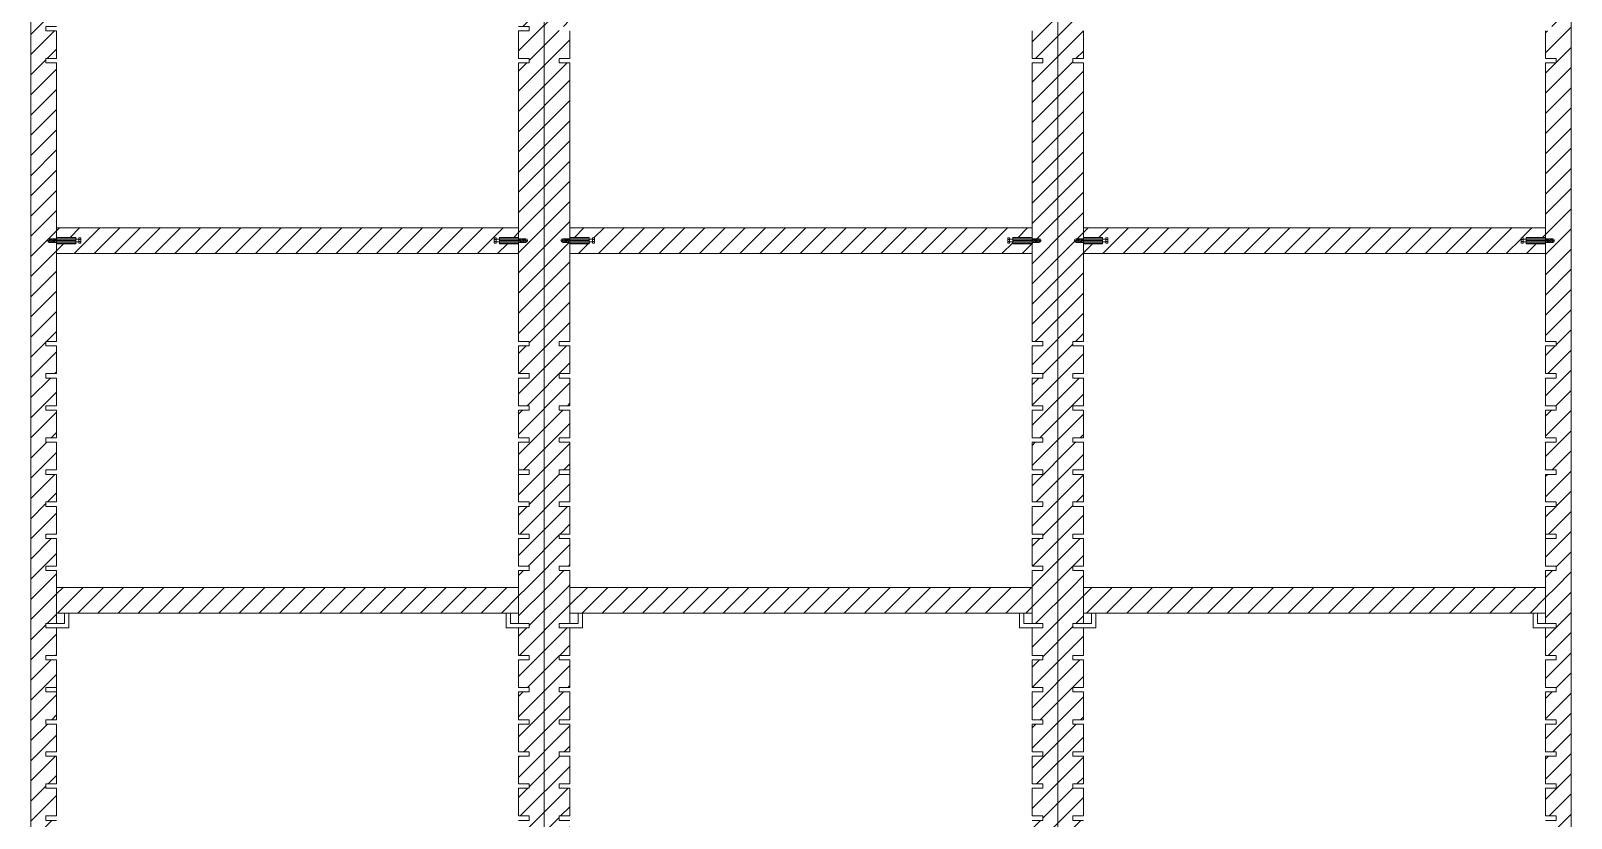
# Model space of a CAD drawing. Header units: millimetres. Extents: x -1085 to 10527, y 119 to 3003.
# Drawn here: x -1018.9 to -898.9, y 364.7 to 426 of the extents above; entities that cross this region are included whole.
import ezdxf

# ---------------------------------------------------------------- set-up
doc = ezdxf.new("R2010")
doc.units = ezdxf.units.MM
doc.layers.add('A-FURN', color=2, linetype='Continuous', lineweight=18)
doc.layers.add('LINEE DI SEZIONE', color=4, linetype='Continuous', lineweight=15)
pattern_1 = [(45, (-1768.0086, 33.2973), (-0.7857724, 0.7857724), [])]

msp = doc.modelspace()

# ---------------------------------------------------------------- hatches: boundary and pattern name
at = {"layer": 'LINEE DI SEZIONE'}
h = msp.add_hatch(dxfattribs=at)
h.set_pattern_fill('ANSI31', color=256, scale=0.35)
h.set_pattern_definition(pattern_1)
h.paths.add_polyline_path([(-1016.86, 540.48), (-1017.48, 540.48), (-1017.47, 540.49, -0.825763), (-1017.42, 540.76), (-1016.86, 540.76), (-1016.86, 541.64), (-1018.86, 541.64), (-1018.86, 505.64), (-1018.27, 505.64), (-1018.27, 507.14), (-1018.12, 507.14), (-1018.12, 507.39), (-1018.22, 507.39), (-1018.22, 507.54), (-1017.82, 507.54), (-1017.82, 507.39), (-1017.92, 507.39), (-1017.92, 507.14), (-1017.77, 507.14), (-1017.77, 505.64), (-1016.86, 505.64), (-1016.86, 507.74), (-1017.69, 507.74), (-1017.69, 508.09), (-1016.86, 508.09), (-1016.86, 510.24), (-1017.69, 510.24), (-1017.69, 510.59), (-1016.86, 510.59), (-1016.86, 512.74), (-1017.69, 512.74), (-1017.69, 513.09), (-1016.86, 513.09), (-1016.86, 515.24), (-1017.69, 515.24), (-1017.69, 515.59), (-1016.86, 515.59), (-1016.86, 517.74), (-1017.69, 517.74), (-1017.69, 518.09), (-1016.86, 518.09), (-1016.86, 520.24), (-1017.69, 520.24), (-1017.69, 520.59), (-1016.86, 520.59), (-1016.86, 522.74), (-1017.69, 522.74), (-1017.69, 523.09), (-1016.86, 523.09)])
h.paths.add_polyline_path([(-980.86, 317.64), (-1016.86, 317.64), (-1016.86, 316.9), (-1015.36, 316.9), (-1015.36, 316.75), (-1015.11, 316.75), (-1015.11, 316.85), (-1014.96, 316.85), (-1014.96, 316.45), (-1015.11, 316.45), (-1015.11, 316.55), (-1015.36, 316.55), (-1015.36, 316.4), (-1016.86, 316.4), (-1016.86, 315.64), (-980.86, 315.64), (-980.86, 316.4), (-982.36, 316.4), (-982.36, 316.55), (-982.61, 316.55), (-982.61, 316.45), (-982.76, 316.45), (-982.76, 316.85), (-982.61, 316.85), (-982.61, 316.75), (-982.36, 316.75), (-982.36, 316.9), (-980.86, 316.9)])
h = msp.add_hatch(dxfattribs=at)
h.set_pattern_fill('ANSI31', color=256, scale=0.35)
h.set_pattern_definition(pattern_1)
h.paths.add_polyline_path([(-940.86, 317.64), (-976.86, 317.64), (-976.86, 316.9), (-975.36, 316.9), (-975.36, 316.75), (-975.11, 316.75), (-975.11, 316.85), (-974.96, 316.85), (-974.96, 316.45), (-975.11, 316.45), (-975.11, 316.55), (-975.36, 316.55), (-975.36, 316.4), (-976.86, 316.4), (-976.86, 315.64), (-940.86, 315.64), (-940.86, 316.4), (-942.36, 316.4), (-942.36, 316.55), (-942.61, 316.55), (-942.61, 316.45), (-942.76, 316.45), (-942.76, 316.85), (-942.61, 316.85), (-942.61, 316.75), (-942.36, 316.75), (-942.36, 316.9), (-940.86, 316.9)])
h.paths.add_polyline_path([(-902.76, 316.85), (-902.76, 316.85), (-902.61, 316.85), (-902.61, 316.75), (-902.36, 316.75), (-902.36, 316.9), (-902.36, 316.9), (-900.86, 316.9), (-900.86, 317.64), (-936.86, 317.64), (-936.86, 316.9), (-935.36, 316.9), (-935.36, 316.75), (-935.11, 316.75), (-935.11, 316.85), (-934.96, 316.85), (-934.96, 316.45), (-935.11, 316.45), (-935.11, 316.55), (-935.36, 316.55), (-935.36, 316.4), (-936.86, 316.4), (-936.86, 315.64), (-900.86, 315.64), (-900.86, 316.4), (-902.36, 316.4), (-902.36, 316.55), (-902.61, 316.55), (-902.61, 316.45), (-902.76, 316.45)])
h.paths.add_polyline_path([(-900.86, 351.64), (-936.86, 351.64), (-936.86, 349.64), (-900.86, 349.64)])
h.paths.add_polyline_path([(-940.86, 351.64), (-976.86, 351.64), (-976.86, 349.64), (-940.86, 349.64)])
h.paths.add_polyline_path([(-980.86, 351.64), (-1016.86, 351.64), (-1016.86, 349.64), (-980.86, 349.64)])
h.paths.add_polyline_path([(-980.86, 382.64), (-1016.86, 382.64), (-1016.86, 380.64), (-980.86, 380.64)])
h.paths.add_polyline_path([(-940.86, 382.64), (-976.86, 382.64), (-976.86, 380.64), (-940.86, 380.64)])
h.paths.add_polyline_path([(-900.86, 382.64), (-936.86, 382.64), (-936.86, 380.64), (-900.86, 380.64)])
h.paths.add_polyline_path([(-900.86, 409.4), (-902.36, 409.4), (-902.36, 409.55), (-902.61, 409.55), (-902.61, 409.45), (-902.76, 409.45), (-902.76, 409.85), (-902.76, 409.85), (-902.61, 409.85), (-902.61, 409.75), (-902.36, 409.75), (-902.36, 409.9), (-902.36, 409.9), (-900.86, 409.9), (-900.86, 410.64), (-936.86, 410.64), (-936.86, 409.9), (-935.36, 409.9), (-935.36, 409.75), (-935.11, 409.75), (-935.11, 409.85), (-934.96, 409.85), (-934.96, 409.45), (-935.11, 409.45), (-935.36, 409.55), (-935.36, 409.4), (-936.86, 409.4), (-936.86, 408.64), (-900.86, 408.64)])
h.paths.add_polyline_path([(-942.76, 409.85), (-942.61, 409.85), (-942.61, 409.75), (-942.36, 409.75), (-942.36, 409.9), (-940.86, 409.9), (-940.86, 410.64), (-976.86, 410.64), (-976.86, 409.9), (-975.36, 409.9), (-975.36, 409.75), (-975.11, 409.75), (-975.11, 409.85), (-974.96, 409.85), (-974.96, 409.45), (-975.11, 409.45), (-975.11, 409.55), (-975.36, 409.55), (-975.36, 409.4), (-976.86, 409.4), (-976.86, 408.64), (-940.86, 408.64), (-940.86, 409.4), (-942.36, 409.4), (-942.36, 409.55), (-942.61, 409.55), (-942.61, 409.45), (-942.76, 409.45)])
h.paths.add_polyline_path([(-982.76, 409.85), (-982.61, 409.85), (-982.61, 409.75), (-982.36, 409.75), (-982.36, 409.9), (-980.86, 409.9), (-980.86, 410.64), (-1016.86, 410.64), (-1016.86, 409.9), (-1015.36, 409.9), (-1015.36, 409.75), (-1015.11, 409.75), (-1015.11, 409.85), (-1014.96, 409.85), (-1014.96, 409.45), (-1015.11, 409.45), (-1015.36, 409.55), (-1015.36, 409.4), (-1016.86, 409.4), (-1016.86, 408.64), (-980.86, 408.64), (-980.86, 409.4), (-982.36, 409.4), (-982.36, 409.55), (-982.61, 409.55), (-982.61, 409.45), (-982.76, 409.45)])
h.paths.add_polyline_path([(-980.86, 446.64), (-1016.86, 446.64), (-1016.86, 444.64), (-980.86, 444.64)])
h.paths.add_polyline_path([(-940.86, 446.64), (-976.86, 446.64), (-976.86, 444.64), (-940.86, 444.64)])
h.paths.add_polyline_path([(-900.86, 446.64), (-936.86, 446.64), (-936.86, 444.64), (-900.86, 444.64)])
h.paths.add_polyline_path([(-900.86, 477.64), (-936.86, 477.64), (-936.86, 475.64), (-900.86, 475.64)])
h.paths.add_polyline_path([(-940.86, 477.64), (-976.86, 477.64), (-976.86, 475.64), (-940.86, 475.64)])
h.paths.add_polyline_path([(-980.86, 477.64), (-1016.86, 477.64), (-1016.86, 475.64), (-980.86, 475.64)])
h.paths.add_polyline_path([(-980.86, 504.4), (-982.36, 504.4), (-982.36, 504.55), (-982.61, 504.55), (-982.61, 504.45), (-982.76, 504.45), (-982.76, 504.85), (-982.61, 504.85), (-982.61, 504.75), (-982.36, 504.75), (-982.36, 504.9), (-980.86, 504.9), (-980.86, 505.64), (-1016.86, 505.64), (-1016.86, 504.9), (-1015.36, 504.9), (-1015.36, 504.75), (-1015.11, 504.75), (-1015.11, 504.85), (-1014.96, 504.85), (-1014.96, 504.45), (-1015.11, 504.45), (-1015.11, 504.55), (-1015.36, 504.55), (-1015.36, 504.4), (-1016.86, 504.4), (-1016.86, 503.64), (-980.86, 503.64)])
h.paths.add_polyline_path([(-940.86, 504.4), (-942.36, 504.4), (-942.36, 504.55), (-942.61, 504.55), (-942.61, 504.45), (-942.76, 504.45), (-942.76, 504.85), (-942.61, 504.85), (-942.61, 504.75), (-942.36, 504.75), (-942.36, 504.9), (-940.86, 504.9), (-940.86, 505.64), (-976.86, 505.64), (-976.86, 504.9), (-975.36, 504.9), (-975.36, 504.75), (-975.11, 504.75), (-975.11, 504.85), (-974.96, 504.85), (-974.96, 504.45), (-975.11, 504.45), (-975.11, 504.55), (-975.36, 504.55), (-975.36, 504.4), (-976.86, 504.4), (-976.86, 503.64), (-940.86, 503.64)])
h.paths.add_polyline_path([(-900.86, 505.64), (-936.86, 505.64), (-936.86, 504.9), (-935.36, 504.9), (-935.36, 504.75), (-935.11, 504.75), (-935.11, 504.85), (-934.96, 504.85), (-934.96, 504.45), (-935.11, 504.45), (-935.11, 504.55), (-935.36, 504.55), (-935.36, 504.4), (-936.86, 504.4), (-936.86, 503.64), (-900.86, 503.64), (-900.86, 504.4), (-902.36, 504.4), (-902.36, 504.55), (-902.61, 504.55), (-902.61, 504.45), (-902.76, 504.45), (-902.76, 504.85), (-902.61, 504.85), (-902.61, 504.75), (-902.36, 504.75), (-902.36, 504.9), (-900.86, 504.9)])
h.paths.add_polyline_path([(-936.86, 540.48), (-937.48, 540.48), (-937.47, 540.49, -0.825763), (-937.42, 540.76), (-936.86, 540.76), (-936.86, 541.64), (-938.86, 541.64), (-938.86, 505.64), (-938.27, 505.64), (-938.27, 507.14), (-938.12, 507.14), (-938.12, 507.39), (-938.22, 507.39), (-938.22, 507.54), (-937.82, 507.54), (-937.82, 507.39), (-937.92, 507.39), (-937.92, 507.14), (-937.77, 507.14), (-937.77, 505.64), (-936.86, 505.64), (-936.86, 507.4), (-937.69, 507.4), (-937.69, 507.74), (-936.86, 507.74), (-936.86, 509.9), (-937.69, 509.9), (-937.69, 510.24), (-936.86, 510.24), (-936.86, 512.4), (-937.69, 512.4), (-937.69, 512.74), (-936.86, 512.74), (-936.86, 514.9), (-937.69, 514.9), (-937.69, 515.24), (-936.86, 515.24), (-936.86, 517.4), (-937.69, 517.4), (-937.69, 517.74), (-936.86, 517.74), (-936.86, 519.9), (-937.69, 519.9), (-937.69, 520.24), (-936.86, 520.24), (-936.86, 522.4), (-937.69, 522.4), (-937.69, 522.74), (-936.86, 522.74)])
h.paths.add_polyline_path([(-938.86, 541.64), (-940.86, 541.64), (-940.86, 540.76), (-940.3, 540.76, -1), (-940.3, 540.48), (-940.86, 540.48), (-940.86, 523.09), (-940.03, 523.09), (-940.03, 522.74), (-940.86, 522.74), (-940.86, 520.59), (-940.03, 520.59), (-940.03, 520.24), (-940.86, 520.24), (-940.86, 518.09), (-940.03, 518.09), (-940.03, 517.74), (-940.86, 517.74), (-940.86, 515.59), (-940.03, 515.59), (-940.03, 515.24), (-940.86, 515.24), (-940.86, 513.09), (-940.03, 513.09), (-940.03, 512.74), (-940.86, 512.74), (-940.86, 510.59), (-940.03, 510.59), (-940.03, 510.24), (-940.86, 510.24), (-940.86, 508.09), (-940.03, 508.09), (-940.03, 507.74), (-940.86, 507.74), (-940.86, 505.64), (-939.95, 505.64), (-939.95, 507.14), (-939.8, 507.14), (-939.8, 507.39), (-939.9, 507.39), (-939.9, 507.54), (-939.5, 507.54), (-939.5, 507.39), (-939.6, 507.39), (-939.6, 507.14), (-939.45, 507.14), (-939.45, 505.64), (-938.86, 505.64)])
h.paths.add_polyline_path([(-978.86, 541.64), (-980.86, 541.64), (-980.86, 540.76), (-980.3, 540.76, -1), (-980.3, 540.48), (-980.86, 540.48), (-980.86, 523.09), (-980.03, 523.09), (-980.03, 522.74), (-980.86, 522.74), (-980.86, 520.59), (-980.03, 520.59), (-980.03, 520.24), (-980.86, 520.24), (-980.86, 518.09), (-980.03, 518.09), (-980.03, 517.74), (-980.86, 517.74), (-980.86, 515.59), (-980.03, 515.59), (-980.03, 515.24), (-980.86, 515.24), (-980.86, 513.09), (-980.03, 513.09), (-980.03, 512.74), (-980.86, 512.74), (-980.86, 510.59), (-980.03, 510.59), (-980.03, 510.24), (-980.86, 510.24), (-980.86, 508.09), (-980.03, 508.09), (-980.03, 507.74), (-980.86, 507.74), (-980.86, 505.64), (-979.95, 505.64), (-979.95, 507.14), (-979.8, 507.14), (-979.8, 507.39), (-979.9, 507.39), (-979.9, 507.54), (-979.5, 507.54), (-979.5, 507.39), (-979.6, 507.39), (-979.6, 507.14), (-979.45, 507.14), (-979.45, 505.64), (-978.86, 505.64)])
h.paths.add_polyline_path([(-976.86, 540.48), (-977.48, 540.48), (-977.47, 540.49, -0.825763), (-977.42, 540.76), (-976.86, 540.76), (-976.86, 541.64), (-978.86, 541.64), (-978.86, 505.64), (-978.27, 505.64), (-978.27, 507.14), (-978.12, 507.14), (-978.12, 507.39), (-978.22, 507.39), (-978.22, 507.54), (-977.82, 507.54), (-977.82, 507.39), (-977.92, 507.39), (-977.92, 507.14), (-977.77, 507.14), (-977.77, 505.64), (-976.86, 505.64), (-976.86, 507.74), (-977.69, 507.74), (-977.69, 508.09), (-976.86, 508.09), (-976.86, 510.24), (-977.69, 510.24), (-977.69, 510.59), (-976.86, 510.59), (-976.86, 512.74), (-977.69, 512.74), (-977.69, 513.09), (-976.86, 513.09), (-976.86, 515.24), (-977.69, 515.24), (-977.69, 515.59), (-976.86, 515.59), (-976.86, 517.74), (-977.69, 517.74), (-977.69, 518.09), (-976.86, 518.09), (-976.86, 520.24), (-977.69, 520.24), (-977.69, 520.59), (-976.86, 520.59), (-976.86, 522.74), (-977.69, 522.74), (-977.69, 523.09), (-976.86, 523.09)])
h.paths.add_polyline_path([(-980.86, 540.37), (-982.36, 540.37), (-982.36, 540.52), (-982.61, 540.52), (-982.61, 540.42), (-982.76, 540.42), (-982.76, 540.82), (-982.61, 540.82), (-982.61, 540.72), (-982.36, 540.72), (-982.36, 540.87), (-980.86, 540.87), (-980.86, 541.64), (-1016.86, 541.64), (-1016.86, 540.87), (-1015.36, 540.87), (-1015.36, 540.72), (-1015.11, 540.72), (-1015.11, 540.82), (-1014.96, 540.82), (-1014.96, 540.42), (-1015.11, 540.42), (-1015.11, 540.52), (-1015.36, 540.52), (-1015.36, 540.37), (-1016.86, 540.37), (-1016.86, 539.64), (-980.86, 539.64)])
h.paths.add_polyline_path([(-940.86, 540.37), (-942.36, 540.37), (-942.36, 540.52), (-942.61, 540.52), (-942.61, 540.42), (-942.76, 540.42), (-942.76, 540.82), (-942.61, 540.82), (-942.61, 540.72), (-942.36, 540.72), (-942.36, 540.87), (-940.86, 540.87), (-940.86, 541.64), (-976.86, 541.64), (-976.86, 540.87), (-975.36, 540.87), (-975.36, 540.72), (-975.11, 540.72), (-975.11, 540.82), (-974.96, 540.82), (-974.96, 540.42), (-975.11, 540.42), (-975.11, 540.52), (-975.36, 540.52), (-975.36, 540.37), (-976.86, 540.37), (-976.86, 539.64), (-940.86, 539.64)])
h.paths.add_polyline_path([(-900.86, 541.64), (-936.86, 541.64), (-936.86, 540.87), (-935.36, 540.87), (-935.36, 540.72), (-935.11, 540.72), (-935.11, 540.82), (-934.96, 540.82), (-934.96, 540.42), (-935.11, 540.42), (-935.11, 540.52), (-935.36, 540.52), (-935.36, 540.37), (-936.86, 540.37), (-936.86, 539.64), (-900.86, 539.64), (-900.86, 540.37), (-902.36, 540.37), (-902.36, 540.52), (-902.61, 540.52), (-902.61, 540.42), (-902.76, 540.42), (-902.76, 540.82), (-902.61, 540.82), (-902.61, 540.72), (-902.36, 540.72), (-902.36, 540.87), (-900.86, 540.87)])
h.paths.add_polyline_path([(-898.86, 541.64), (-900.86, 541.64), (-900.86, 540.76), (-900.3, 540.76, -1), (-900.3, 540.48), (-900.86, 540.48), (-900.86, 522.74), (-900.03, 522.74), (-900.03, 522.4), (-900.86, 522.4), (-900.86, 520.24), (-900.03, 520.24), (-900.03, 519.9), (-900.86, 519.9), (-900.86, 517.74), (-900.03, 517.74), (-900.03, 517.4), (-900.86, 517.4), (-900.86, 515.24), (-900.03, 515.24), (-900.03, 514.9), (-900.86, 514.9), (-900.86, 512.74), (-900.03, 512.74), (-900.03, 512.4), (-900.86, 512.4), (-900.86, 510.24), (-900.03, 510.24), (-900.03, 509.9), (-900.86, 509.9), (-900.86, 507.74), (-900.03, 507.74), (-900.03, 507.4), (-900.86, 507.4), (-900.86, 505.64), (-899.95, 505.64), (-899.95, 507.14), (-899.8, 507.14), (-899.8, 507.39), (-899.9, 507.39), (-899.9, 507.54), (-899.5, 507.54), (-899.5, 507.39), (-899.6, 507.39), (-899.6, 507.14), (-899.45, 507.14), (-899.45, 505.64), (-898.86, 505.64)])
h = msp.add_hatch(dxfattribs=at)
h.set_pattern_fill('ANSI31', color=256, scale=0.35)
h.set_pattern_definition(pattern_1)
h.paths.add_polyline_path([(-898.86, 446.64), (-900.86, 446.64), (-900.86, 443.83), (-900.03, 443.83), (-900.03, 443.49), (-900.86, 443.49), (-900.86, 441.33), (-900.03, 441.33), (-900.03, 440.99), (-900.86, 440.99), (-900.86, 438.83), (-900.03, 438.83), (-900.03, 438.49), (-900.86, 438.49), (-900.86, 436.33), (-900.03, 436.33), (-900.03, 435.99), (-900.86, 435.99), (-900.86, 433.83), (-900.03, 433.83), (-900.03, 433.49), (-900.86, 433.49), (-900.86, 431.33), (-900.03, 431.33), (-900.03, 430.99), (-900.86, 430.99), (-900.86, 428.83), (-900.03, 428.83), (-900.03, 428.49), (-900.86, 428.49), (-900.86, 426.33), (-900.03, 426.33), (-900.03, 425.99), (-900.86, 425.99), (-900.86, 423.83), (-900.03, 423.83), (-900.03, 423.49), (-900.86, 423.49), (-900.86, 410.64), (-898.86, 410.64)])
h.paths.add_polyline_path([(-936.86, 443.49), (-937.69, 443.49), (-937.69, 443.83), (-936.86, 443.83), (-936.86, 446.64), (-938.86, 446.64), (-938.86, 410.64), (-936.86, 410.64), (-936.86, 423.49), (-937.69, 423.49), (-937.69, 423.83), (-936.86, 423.83), (-936.86, 425.99), (-937.69, 425.99), (-937.69, 426.33), (-936.86, 426.33), (-936.86, 428.49), (-937.69, 428.49), (-937.69, 428.83), (-936.86, 428.83), (-936.86, 430.99), (-937.69, 430.99), (-937.69, 431.33), (-936.86, 431.33), (-936.86, 433.49), (-937.69, 433.49), (-937.69, 433.83), (-936.86, 433.83), (-936.86, 435.99), (-937.69, 435.99), (-937.69, 436.33), (-936.86, 436.33), (-936.86, 438.49), (-937.69, 438.49), (-937.69, 438.83), (-936.86, 438.83), (-936.86, 440.99), (-937.69, 440.99), (-937.69, 441.33), (-936.86, 441.33)])
h.paths.add_polyline_path([(-938.86, 446.64), (-940.86, 446.64), (-940.86, 443.83), (-940.03, 443.83), (-940.03, 443.49), (-940.86, 443.49), (-940.86, 441.33), (-940.03, 441.33), (-940.03, 440.99), (-940.86, 440.99), (-940.86, 438.83), (-940.03, 438.83), (-940.03, 438.49), (-940.86, 438.49), (-940.86, 436.33), (-940.03, 436.33), (-940.03, 435.99), (-940.86, 435.99), (-940.86, 433.83), (-940.03, 433.83), (-940.03, 433.49), (-940.86, 433.49), (-940.86, 431.33), (-940.03, 431.33), (-940.03, 430.99), (-940.86, 430.99), (-940.86, 428.83), (-940.03, 428.83), (-940.03, 428.49), (-940.86, 428.49), (-940.86, 426.33), (-940.03, 426.33), (-940.03, 425.99), (-940.86, 425.99), (-940.86, 423.83), (-940.03, 423.83), (-940.03, 423.49), (-940.86, 423.49), (-940.86, 410.64), (-938.86, 410.64)])
h.paths.add_polyline_path([(-976.86, 443.49), (-977.69, 443.49), (-977.69, 443.83), (-976.86, 443.83), (-976.86, 446.64), (-978.86, 446.64), (-978.86, 410.64), (-976.86, 410.64), (-976.86, 423.49), (-977.69, 423.49), (-977.69, 423.83), (-976.86, 423.83), (-976.86, 425.99), (-977.69, 425.99), (-977.69, 426.33), (-976.86, 426.33), (-976.86, 428.49), (-977.69, 428.49), (-977.69, 428.83), (-976.86, 428.83), (-976.86, 430.99), (-977.69, 430.99), (-977.69, 431.33), (-976.86, 431.33), (-976.86, 433.49), (-977.69, 433.49), (-977.69, 433.83), (-976.86, 433.83), (-976.86, 435.99), (-977.69, 435.99), (-977.69, 436.33), (-976.86, 436.33), (-976.86, 438.49), (-977.69, 438.49), (-977.69, 438.83), (-976.86, 438.83), (-976.86, 440.99), (-977.69, 440.99), (-977.69, 441.33), (-976.86, 441.33)])
h.paths.add_polyline_path([(-978.86, 446.64), (-980.86, 446.64), (-980.86, 443.83), (-980.03, 443.83), (-980.03, 443.49), (-980.86, 443.49), (-980.86, 441.33), (-980.03, 441.33), (-980.03, 440.99), (-980.86, 440.99), (-980.86, 438.83), (-980.03, 438.83), (-980.03, 438.49), (-980.86, 438.49), (-980.86, 436.33), (-980.03, 436.33), (-980.03, 435.99), (-980.86, 435.99), (-980.86, 433.83), (-980.03, 433.83), (-980.03, 433.49), (-980.86, 433.49), (-980.86, 431.33), (-980.03, 431.33), (-980.03, 430.99), (-980.86, 430.99), (-980.86, 428.83), (-980.03, 428.83), (-980.03, 428.49), (-980.86, 428.49), (-980.86, 426.33), (-980.03, 426.33), (-980.03, 425.99), (-980.86, 425.99), (-980.86, 423.83), (-980.03, 423.83), (-980.03, 423.49), (-980.86, 423.49), (-980.86, 410.64), (-978.86, 410.64)])
h.paths.add_polyline_path([(-1016.86, 438.49), (-1017.69, 438.49), (-1017.69, 438.83), (-1016.86, 438.83), (-1016.86, 440.99), (-1017.69, 440.99), (-1017.69, 441.33), (-1016.86, 441.33), (-1016.86, 443.49), (-1017.69, 443.49), (-1017.69, 443.83), (-1016.86, 443.83), (-1016.86, 444.64), (-1016.86, 446.64), (-1018.86, 446.64), (-1018.86, 410.64), (-1016.86, 410.64), (-1016.86, 423.49), (-1017.69, 423.49), (-1017.69, 423.83), (-1016.86, 423.83), (-1016.86, 425.99), (-1017.69, 425.99), (-1017.69, 426.33), (-1016.86, 426.33), (-1016.86, 428.49), (-1017.69, 428.49), (-1017.69, 428.83), (-1016.86, 428.83), (-1016.86, 430.99), (-1017.69, 430.99), (-1017.69, 431.33), (-1016.86, 431.33), (-1016.86, 433.49), (-1017.69, 433.49), (-1017.69, 433.83), (-1016.86, 433.83), (-1016.86, 435.99), (-1017.69, 435.99), (-1017.69, 436.33), (-1016.86, 436.33)])
h = msp.add_hatch(dxfattribs=at)
h.set_pattern_fill('ANSI31', color=256, scale=0.35)
h.set_pattern_definition(pattern_1)
h.paths.add_polyline_path([(-1016.86, 409.51), (-1017.48, 409.51), (-1017.47, 409.52, -0.825763), (-1017.42, 409.79), (-1016.86, 409.79), (-1016.86, 410.64), (-1018.86, 410.64), (-1018.86, 382.64), (-1016.86, 382.64), (-1016.86, 383.94), (-1017.69, 383.94), (-1017.69, 384.29), (-1016.86, 384.29), (-1016.86, 386.44), (-1017.69, 386.44), (-1017.69, 386.79), (-1016.86, 386.79), (-1016.86, 388.94), (-1017.69, 388.94), (-1017.69, 389.29), (-1016.86, 389.29), (-1016.86, 391.44), (-1017.69, 391.44), (-1017.69, 391.79), (-1016.86, 391.79), (-1016.86, 393.94), (-1017.69, 393.94), (-1017.69, 394.29), (-1016.86, 394.29), (-1016.86, 396.44), (-1017.69, 396.44), (-1017.69, 396.79), (-1016.86, 396.79), (-1016.86, 398.94), (-1017.69, 398.94), (-1017.69, 399.29), (-1016.86, 399.29), (-1016.86, 401.44), (-1017.69, 401.44), (-1017.69, 401.79), (-1016.86, 401.79)])
h.paths.add_polyline_path([(-978.86, 410.64), (-980.86, 410.64), (-980.86, 409.79), (-980.3, 409.79, -1), (-980.3, 409.51), (-980.86, 409.51), (-980.86, 401.79), (-980.03, 401.79), (-980.03, 401.44), (-980.86, 401.44), (-980.86, 399.29), (-980.03, 399.29), (-980.03, 398.94), (-980.86, 398.94), (-980.86, 396.79), (-980.03, 396.79), (-980.03, 396.44), (-980.86, 396.44), (-980.86, 394.29), (-980.03, 394.29), (-980.03, 393.94), (-980.86, 393.94), (-980.86, 391.79), (-980.03, 391.79), (-980.03, 391.44), (-980.86, 391.44), (-980.86, 389.29), (-980.03, 389.29), (-980.03, 388.94), (-980.86, 388.94), (-980.86, 386.79), (-980.03, 386.79), (-980.03, 386.44), (-980.86, 386.44), (-980.86, 384.29), (-980.03, 384.29), (-980.03, 383.94), (-980.86, 383.94), (-980.86, 382.64), (-978.86, 382.64)])
h.paths.add_polyline_path([(-976.86, 409.51), (-977.48, 409.51), (-977.47, 409.52, -0.825763), (-977.42, 409.79), (-976.86, 409.79), (-976.86, 410.64), (-978.86, 410.64), (-978.86, 382.64), (-976.86, 382.64), (-976.86, 383.94), (-977.69, 383.94), (-977.69, 384.29), (-976.86, 384.29), (-976.86, 386.44), (-977.69, 386.44), (-977.69, 386.79), (-976.86, 386.79), (-976.86, 388.94), (-977.69, 388.94), (-977.69, 389.29), (-976.86, 389.29), (-976.86, 391.44), (-977.69, 391.44), (-977.69, 391.79), (-976.86, 391.79), (-976.86, 393.94), (-977.69, 393.94), (-977.69, 394.29), (-976.86, 394.29), (-976.86, 396.44), (-977.69, 396.44), (-977.69, 396.79), (-976.86, 396.79), (-976.86, 398.94), (-977.69, 398.94), (-977.69, 399.29), (-976.86, 399.29), (-976.86, 401.44), (-977.69, 401.44), (-977.69, 401.79), (-976.86, 401.79)])
h.paths.add_polyline_path([(-938.86, 410.64), (-940.86, 410.64), (-940.86, 409.79), (-940.3, 409.79, -1), (-940.3, 409.51), (-940.86, 409.51), (-940.86, 401.79), (-940.03, 401.79), (-940.03, 401.44), (-940.86, 401.44), (-940.86, 399.29), (-940.03, 399.29), (-940.03, 398.94), (-940.86, 398.94), (-940.86, 396.79), (-940.03, 396.79), (-940.03, 396.44), (-940.86, 396.44), (-940.86, 394.29), (-940.03, 394.29), (-940.03, 393.94), (-940.86, 393.94), (-940.86, 391.79), (-940.03, 391.79), (-940.03, 391.44), (-940.86, 391.44), (-940.86, 389.29), (-940.03, 389.29), (-940.03, 388.94), (-940.86, 388.94), (-940.86, 386.79), (-940.03, 386.79), (-940.03, 386.44), (-940.86, 386.44), (-940.86, 384.29), (-940.03, 384.29), (-940.03, 383.94), (-940.86, 383.94), (-940.86, 382.64), (-938.86, 382.64)])
h.paths.add_polyline_path([(-936.86, 409.51), (-937.48, 409.51), (-937.47, 409.52, -0.825763), (-937.42, 409.79), (-936.86, 409.79), (-936.86, 410.64), (-938.86, 410.64), (-938.86, 382.64), (-936.86, 382.64), (-936.86, 383.94), (-937.69, 383.94), (-937.69, 384.29), (-936.86, 384.29), (-936.86, 386.44), (-937.69, 386.44), (-937.69, 386.79), (-936.86, 386.79), (-936.86, 388.94), (-937.69, 388.94), (-937.69, 389.29), (-936.86, 389.29), (-936.86, 391.44), (-937.69, 391.44), (-937.69, 391.79), (-936.86, 391.79), (-936.86, 393.94), (-937.69, 393.94), (-937.69, 394.29), (-936.86, 394.29), (-936.86, 396.44), (-937.69, 396.44), (-937.69, 396.79), (-936.86, 396.79), (-936.86, 398.94), (-937.69, 398.94), (-937.69, 399.29), (-936.86, 399.29), (-936.86, 401.44), (-937.69, 401.44), (-937.69, 401.79), (-936.86, 401.79)])
h.paths.add_polyline_path([(-898.86, 410.64), (-900.86, 410.64), (-900.86, 409.7), (-900.8, 409.65), (-900.86, 409.65), (-900.86, 401.79), (-900.03, 401.79), (-900.03, 401.44), (-900.86, 401.44), (-900.86, 399.29), (-900.03, 399.29), (-900.03, 398.94), (-900.86, 398.94), (-900.86, 396.79), (-900.03, 396.79), (-900.03, 396.44), (-900.86, 396.44), (-900.86, 394.29), (-900.03, 394.29), (-900.03, 393.94), (-900.86, 393.94), (-900.86, 391.79), (-900.03, 391.79), (-900.03, 391.44), (-900.86, 391.44), (-900.86, 389.29), (-900.03, 389.29), (-900.03, 388.94), (-900.86, 388.94), (-900.86, 386.79), (-900.03, 386.79), (-900.03, 386.44), (-900.86, 386.44), (-900.86, 384.29), (-900.03, 384.29), (-900.03, 383.94), (-900.86, 383.94), (-900.86, 382.64), (-898.86, 382.64)])
h.paths.add_polyline_path([(-900.38, 409.51), (-900.67, 409.79), (-900.67, 409.79), (-900.38, 409.51)], flags=16)
h.paths.add_polyline_path([(-900.52, 409.51), (-900.81, 409.79), (-900.81, 409.79), (-900.52, 409.51)], flags=16)
h.paths.add_polyline_path([(-900.25, 409.52), (-900.53, 409.79), (-900.53, 409.79), (-900.25, 409.52)], flags=16)
h.paths.add_polyline_path([(-900.18, 409.58), (-900.39, 409.79), (-900.39, 409.79), (-900.18, 409.58)], flags=16)
h = msp.add_hatch(dxfattribs=at)
h.set_pattern_fill('ANSI31', color=256, scale=0.35)
h.set_pattern_definition(pattern_1)
h.paths.add_polyline_path([(-1016.86, 380.64), (-1016.86, 382.64), (-1018.86, 382.64), (-1018.86, 349.64), (-1016.86, 349.64), (-1016.86, 351.64), (-1016.86, 359.49), (-1017.69, 359.49), (-1017.69, 359.83), (-1016.86, 359.83), (-1016.86, 361.99), (-1017.69, 361.99), (-1017.69, 362.33), (-1016.86, 362.33), (-1016.86, 364.49), (-1017.69, 364.49), (-1017.69, 364.83), (-1016.86, 364.83), (-1016.86, 366.99), (-1017.69, 366.99), (-1017.69, 367.33), (-1016.86, 367.33), (-1016.86, 369.49), (-1017.69, 369.49), (-1017.69, 369.83), (-1016.86, 369.83), (-1016.86, 371.99), (-1017.69, 371.99), (-1017.69, 372.33), (-1016.86, 372.33), (-1016.86, 374.49), (-1017.69, 374.49), (-1017.69, 374.83), (-1016.86, 374.83), (-1016.86, 376.99), (-1017.69, 376.99), (-1017.69, 377.33), (-1016.86, 377.33), (-1016.86, 379.49), (-1017.69, 379.49), (-1017.69, 379.83), (-1016.86, 379.83)])
h.paths.add_polyline_path([(-978.86, 382.64), (-980.86, 382.64), (-980.86, 379.83), (-980.03, 379.83), (-980.03, 379.49), (-980.86, 379.49), (-980.86, 377.33), (-980.03, 377.33), (-980.03, 376.99), (-980.86, 376.99), (-980.86, 374.83), (-980.03, 374.83), (-980.03, 374.49), (-980.86, 374.49), (-980.86, 372.33), (-980.03, 372.33), (-980.03, 371.99), (-980.86, 371.99), (-980.86, 369.83), (-980.03, 369.83), (-980.03, 369.49), (-980.86, 369.49), (-980.86, 367.33), (-980.03, 367.33), (-980.03, 366.99), (-980.86, 366.99), (-980.86, 364.83), (-980.03, 364.83), (-980.03, 364.49), (-980.86, 364.49), (-980.86, 362.33), (-980.03, 362.33), (-980.03, 361.99), (-980.86, 361.99), (-980.86, 359.83), (-980.03, 359.83), (-980.03, 359.49), (-980.86, 359.49), (-980.86, 349.45), (-978.86, 349.45)])
h.paths.add_polyline_path([(-976.86, 379.49), (-977.69, 379.49), (-977.69, 379.83), (-976.86, 379.83), (-976.86, 382.64), (-978.86, 382.64), (-978.86, 349.45), (-976.86, 349.45), (-976.86, 359.49), (-977.69, 359.49), (-977.69, 359.83), (-976.86, 359.83), (-976.86, 361.99), (-977.69, 361.99), (-977.69, 362.33), (-976.86, 362.33), (-976.86, 364.49), (-977.69, 364.49), (-977.69, 364.83), (-976.86, 364.83), (-976.86, 366.99), (-977.69, 366.99), (-977.69, 367.33), (-976.86, 367.33), (-976.86, 369.49), (-977.69, 369.49), (-977.69, 369.83), (-976.86, 369.83), (-976.86, 371.99), (-977.69, 371.99), (-977.69, 372.33), (-976.86, 372.33), (-976.86, 374.49), (-977.69, 374.49), (-977.69, 374.83), (-976.86, 374.83), (-976.86, 376.99), (-977.69, 376.99), (-977.69, 377.33), (-976.86, 377.33)])
h.paths.add_polyline_path([(-938.86, 382.64), (-940.86, 382.64), (-940.86, 379.83), (-940.03, 379.83), (-940.03, 379.49), (-940.86, 379.49), (-940.86, 377.33), (-940.03, 377.33), (-940.03, 376.99), (-940.86, 376.99), (-940.86, 374.83), (-940.03, 374.83), (-940.03, 374.49), (-940.86, 374.49), (-940.86, 372.33), (-940.03, 372.33), (-940.03, 371.99), (-940.86, 371.99), (-940.86, 369.83), (-940.03, 369.83), (-940.03, 369.49), (-940.86, 369.49), (-940.86, 367.33), (-940.03, 367.33), (-940.03, 366.99), (-940.86, 366.99), (-940.86, 364.83), (-940.03, 364.83), (-940.03, 364.49), (-940.86, 364.49), (-940.86, 362.33), (-940.03, 362.33), (-940.03, 361.99), (-940.86, 361.99), (-940.86, 359.83), (-940.03, 359.83), (-940.03, 359.49), (-940.86, 359.49), (-940.86, 349.45), (-938.86, 349.45)])
h.paths.add_polyline_path([(-936.86, 379.49), (-937.69, 379.49), (-937.69, 379.83), (-936.86, 379.83), (-936.86, 382.64), (-938.86, 382.64), (-938.86, 349.45), (-936.86, 349.45), (-936.86, 359.49), (-937.69, 359.49), (-937.69, 359.83), (-936.86, 359.83), (-936.86, 361.99), (-937.69, 361.99), (-937.69, 362.33), (-936.86, 362.33), (-936.86, 364.49), (-937.69, 364.49), (-937.69, 364.83), (-936.86, 364.83), (-936.86, 366.99), (-937.69, 366.99), (-937.69, 367.33), (-936.86, 367.33), (-936.86, 369.49), (-937.69, 369.49), (-937.69, 369.83), (-936.86, 369.83), (-936.86, 371.99), (-937.69, 371.99), (-937.69, 372.33), (-936.86, 372.33), (-936.86, 374.49), (-937.69, 374.49), (-937.69, 374.83), (-936.86, 374.83), (-936.86, 376.99), (-937.69, 376.99), (-937.69, 377.33), (-936.86, 377.33)])
h.paths.add_polyline_path([(-898.86, 382.64), (-900.86, 382.64), (-900.86, 379.83), (-900.03, 379.83), (-900.03, 379.49), (-900.86, 379.49), (-900.86, 377.33), (-900.03, 377.33), (-900.03, 376.99), (-900.86, 376.99), (-900.86, 374.83), (-900.03, 374.83), (-900.03, 374.49), (-900.86, 374.49), (-900.86, 372.33), (-900.03, 372.33), (-900.03, 371.99), (-900.86, 371.99), (-900.86, 369.83), (-900.03, 369.83), (-900.03, 369.49), (-900.86, 369.49), (-900.86, 367.33), (-900.03, 367.33), (-900.03, 366.99), (-900.86, 366.99), (-900.86, 364.83), (-900.03, 364.83), (-900.03, 364.49), (-900.86, 364.49), (-900.86, 362.33), (-900.03, 362.33), (-900.03, 361.99), (-900.86, 361.99), (-900.86, 359.83), (-900.03, 359.83), (-900.03, 359.49), (-900.86, 359.49), (-900.86, 349.64), (-898.86, 349.64)])

# ---------------------------------------------------------------- linework, layer by layer
at = {"layer": 'A-FURN'}
for p, q in [((-1018.86, 304.64), (-1018.86, 541.64)), ((-978.86, 304.64), (-978.86, 541.64)), ((-938.86, 541.64), (-938.86, 304.64)), ((-898.86, 541.64), (-898.86, 304.64)), ((-1016.86, 425.99), (-1016.86, 423.83)), ((-1016.86, 425.99), (-1016.86, 423.83)), ((-980.86, 425.99), (-980.86, 423.83)), ((-976.86, 425.99), (-976.86, 423.83)), ((-940.86, 423.83), (-940.86, 425.99)), ((-936.86, 423.83), (-936.86, 425.99)), ((-900.86, 425.99), (-900.86, 423.83)), ((-1016.86, 423.49), (-1016.86, 401.79)), ((-1016.86, 423.49), (-1016.86, 408.64)), ((-980.86, 423.49), (-980.86, 401.79)), ((-976.86, 423.49), (-976.86, 401.79)), ((-940.86, 401.79), (-940.86, 423.49)), ((-936.86, 401.79), (-936.86, 423.49)), ((-900.86, 423.49), (-900.86, 401.79)), ((-1016.86, 408.64), (-1016.86, 410.64)), ((-1016.86, 410.64), (-980.86, 410.64)), ((-976.86, 410.64), (-940.86, 410.64)), ((-936.86, 410.64), (-900.86, 410.64)), ((-1017.33, 409.79), (-1017.54, 409.58)), ((-1017.19, 409.79), (-1017.47, 409.52)), ((-1017.05, 409.79), (-1017.34, 409.51)), ((-1016.91, 409.79), (-1017.2, 409.51)), ((-1016.86, 409.7), (-1017.06, 409.51)), ((-1015.36, 409.85), (-1016.86, 409.85)), ((-1015.36, 409.65), (-1016.86, 409.65)), ((-1015.36, 409.45), (-1016.86, 409.45)), ((-1014.96, 409.73), (-1015.11, 409.73)), ((-1014.96, 409.57), (-1015.11, 409.57)), ((-982.76, 409.73), (-982.61, 409.73)), ((-982.76, 409.57), (-982.61, 409.57)), ((-982.36, 409.85), (-980.86, 409.85)), ((-982.36, 409.65), (-980.86, 409.65)), ((-982.36, 409.45), (-980.86, 409.45)), ((-980.86, 409.7), (-980.66, 409.51)), ((-980.81, 409.79), (-980.52, 409.51)), ((-980.67, 409.79), (-980.38, 409.51)), ((-980.53, 409.79), (-980.25, 409.52)), ((-980.39, 409.79), (-980.18, 409.58)), ((-977.33, 409.79), (-977.54, 409.58)), ((-977.19, 409.79), (-977.47, 409.52)), ((-977.05, 409.79), (-977.34, 409.51)), ((-976.91, 409.79), (-977.2, 409.51)), ((-976.86, 409.7), (-977.06, 409.51)), ((-975.36, 409.85), (-976.86, 409.85)), ((-975.36, 409.65), (-976.86, 409.65)), ((-975.36, 409.45), (-976.86, 409.45)), ((-974.96, 409.73), (-975.11, 409.73)), ((-974.96, 409.57), (-975.11, 409.57)), ((-942.76, 409.73), (-942.61, 409.73)), ((-942.76, 409.57), (-942.61, 409.57)), ((-942.36, 409.85), (-940.86, 409.85)), ((-942.36, 409.65), (-940.86, 409.65)), ((-942.36, 409.45), (-940.86, 409.45)), ((-940.86, 409.7), (-940.66, 409.51)), ((-940.81, 409.79), (-940.52, 409.51)), ((-940.67, 409.79), (-940.38, 409.51)), ((-940.53, 409.79), (-940.25, 409.52)), ((-940.39, 409.79), (-940.18, 409.58)), ((-937.33, 409.79), (-937.54, 409.58)), ((-937.19, 409.79), (-937.47, 409.52)), ((-937.05, 409.79), (-937.34, 409.51)), ((-936.91, 409.79), (-937.2, 409.51)), ((-936.86, 409.7), (-937.06, 409.51)), ((-935.36, 409.85), (-936.86, 409.85)), ((-935.36, 409.65), (-936.86, 409.65)), ((-935.36, 409.45), (-936.86, 409.45)), ((-934.96, 409.73), (-935.11, 409.73)), ((-934.96, 409.57), (-935.11, 409.57)), ((-902.76, 409.73), (-902.61, 409.73)), ((-902.76, 409.73), (-902.61, 409.73)), ((-902.76, 409.57), (-902.61, 409.57)), ((-902.76, 409.57), (-902.61, 409.57)), ((-902.36, 409.85), (-900.86, 409.85)), ((-902.36, 409.85), (-900.86, 409.85)), ((-902.36, 409.65), (-900.86, 409.65)), ((-902.36, 409.65), (-900.86, 409.65)), ((-902.36, 409.45), (-900.86, 409.45)), ((-902.36, 409.45), (-900.86, 409.45)), ((-900.86, 409.7), (-900.66, 409.51)), ((-900.86, 409.7), (-900.66, 409.51)), ((-900.81, 409.79), (-900.52, 409.51)), ((-900.81, 409.79), (-900.52, 409.51)), ((-900.67, 409.79), (-900.38, 409.51)), ((-900.67, 409.79), (-900.38, 409.51)), ((-900.53, 409.79), (-900.25, 409.52)), ((-900.53, 409.79), (-900.25, 409.52)), ((-900.39, 409.79), (-900.18, 409.58)), ((-900.39, 409.79), (-900.18, 409.58)), ((-1016.86, 408.64), (-980.86, 408.64)), ((-976.86, 408.64), (-940.86, 408.64)), ((-936.86, 408.64), (-900.86, 408.64)), ((-1016.86, 401.44), (-1016.86, 399.29)), ((-980.86, 401.44), (-980.86, 399.29)), ((-976.86, 401.44), (-976.86, 399.29)), ((-940.86, 399.29), (-940.86, 401.44)), ((-936.86, 399.29), (-936.86, 401.44)), ((-900.86, 401.44), (-900.86, 399.29)), ((-1016.86, 398.94), (-1016.86, 396.79)), ((-980.86, 398.94), (-980.86, 396.79)), ((-976.86, 398.94), (-976.86, 396.79)), ((-940.86, 396.79), (-940.86, 398.94)), ((-936.86, 396.79), (-936.86, 398.94)), ((-900.86, 398.94), (-900.86, 396.79)), ((-1016.86, 396.44), (-1016.86, 394.29)), ((-980.86, 396.44), (-980.86, 394.29)), ((-976.86, 396.44), (-976.86, 394.29)), ((-940.86, 394.29), (-940.86, 396.44)), ((-936.86, 394.29), (-936.86, 396.44)), ((-900.86, 396.44), (-900.86, 394.29)), ((-1016.86, 393.94), (-1016.86, 391.79)), ((-980.86, 393.94), (-980.86, 389.29)), ((-976.86, 393.94), (-976.86, 389.29)), ((-940.86, 391.79), (-940.86, 393.94)), ((-936.86, 391.79), (-936.86, 393.94)), ((-900.86, 393.94), (-900.86, 391.79)), ((-1016.86, 391.44), (-1016.86, 389.29)), ((-940.86, 389.29), (-940.86, 391.44)), ((-936.86, 389.29), (-936.86, 391.44)), ((-900.86, 391.44), (-900.86, 389.29)), ((-1016.86, 388.94), (-1016.86, 386.79)), ((-980.86, 388.94), (-980.86, 386.79)), ((-976.86, 388.94), (-976.86, 386.79)), ((-940.86, 386.79), (-940.86, 388.94)), ((-936.86, 386.79), (-936.86, 388.94)), ((-900.86, 388.94), (-900.86, 384.29)), ((-1016.86, 386.44), (-1016.86, 384.29)), ((-980.86, 386.44), (-980.86, 384.29)), ((-976.86, 386.44), (-976.86, 384.29)), ((-940.86, 384.29), (-940.86, 386.44)), ((-936.86, 384.29), (-936.86, 386.44)), ((-1016.86, 383.94), (-1016.86, 379.83)), ((-980.86, 383.94), (-980.86, 379.83)), ((-976.86, 383.94), (-976.86, 379.83)), ((-940.86, 379.83), (-940.86, 383.94)), ((-936.86, 379.83), (-936.86, 383.94)), ((-900.86, 383.94), (-900.86, 379.83)), ((-1016.86, 380.64), (-1016.86, 382.64)), ((-1016.86, 382.64), (-980.86, 382.64)), ((-976.86, 382.64), (-940.86, 382.64)), ((-936.86, 382.64), (-900.86, 382.64)), ((-980.86, 380.64), (-1016.86, 380.64)), ((-1016.86, 380.64), (-1016.86, 379.83)), ((-940.86, 380.64), (-976.86, 380.64)), ((-900.86, 380.64), (-936.86, 380.64)), ((-1016.86, 379.49), (-1016.86, 377.33)), ((-1016.86, 379.49), (-1016.86, 377.33)), ((-1016.86, 379.49), (-1015.89, 379.49)), ((-980.86, 379.49), (-981.83, 379.49)), ((-980.86, 379.49), (-980.86, 377.33)), ((-976.86, 379.49), (-976.86, 377.33)), ((-976.86, 379.49), (-975.89, 379.49)), ((-940.86, 379.49), (-941.83, 379.49)), ((-940.86, 377.33), (-940.86, 379.49)), ((-936.86, 377.33), (-936.86, 379.49)), ((-936.86, 379.49), (-935.89, 379.49)), ((-900.86, 379.49), (-901.83, 379.49)), ((-900.86, 379.49), (-900.86, 377.33)), ((-1016.86, 376.99), (-1016.86, 372.33)), ((-1016.86, 376.99), (-1016.86, 372.33)), ((-980.86, 376.99), (-980.86, 374.83)), ((-976.86, 376.99), (-976.86, 374.83)), ((-940.86, 374.83), (-940.86, 376.99)), ((-936.86, 374.83), (-936.86, 376.99)), ((-900.86, 376.99), (-900.86, 374.83)), ((-980.86, 374.49), (-980.86, 372.33)), ((-976.86, 374.49), (-976.86, 372.33)), ((-940.86, 372.33), (-940.86, 374.49)), ((-936.86, 372.33), (-936.86, 374.49)), ((-900.86, 374.49), (-900.86, 372.33)), ((-1016.86, 371.99), (-1016.86, 369.83)), ((-1016.86, 371.99), (-1016.86, 369.83)), ((-980.86, 371.99), (-980.86, 369.83)), ((-976.86, 371.99), (-976.86, 369.83)), ((-940.86, 369.83), (-940.86, 371.99)), ((-936.86, 369.83), (-936.86, 371.99)), ((-900.86, 371.99), (-900.86, 369.83)), ((-1016.86, 369.49), (-1016.86, 367.33)), ((-1016.86, 369.49), (-1016.86, 367.33)), ((-980.86, 369.49), (-980.86, 367.33)), ((-976.86, 369.49), (-976.86, 367.33)), ((-940.86, 367.33), (-940.86, 369.49)), ((-936.86, 367.33), (-936.86, 369.49)), ((-900.86, 369.49), (-900.86, 367.33)), ((-1016.86, 366.99), (-1016.86, 364.83)), ((-1016.86, 366.99), (-1016.86, 364.83)), ((-980.86, 366.99), (-980.86, 364.83)), ((-976.86, 366.99), (-976.86, 364.83)), ((-940.86, 364.83), (-940.86, 366.99)), ((-936.86, 364.83), (-936.86, 366.99)), ((-900.86, 366.99), (-900.86, 364.83))]:
    msp.add_line(p, q, dxfattribs=at)
for points in [[(-1016.86, 426.33), (-1017.69, 426.33), (-1017.69, 425.99), (-1016.86, 425.99)], [(-980.86, 426.33), (-980.03, 426.33), (-980.03, 425.99), (-980.86, 425.99)], [(-1016.86, 423.83), (-1017.69, 423.83), (-1017.69, 423.49), (-1016.86, 423.49)], [(-980.86, 423.83), (-980.03, 423.83), (-980.03, 423.49), (-980.86, 423.49)], [(-976.86, 423.83), (-977.69, 423.83), (-977.69, 423.49), (-976.86, 423.49)], [(-940.86, 423.83), (-940.03, 423.83), (-940.03, 423.49), (-940.86, 423.49)], [(-936.86, 423.83), (-937.69, 423.83), (-937.69, 423.49), (-936.86, 423.49)], [(-900.86, 423.83), (-900.03, 423.83), (-900.03, 423.49), (-900.86, 423.49)], [(-1016.86, 409.75), (-1015.36, 409.75), (-1015.11, 409.75)], [(-1015.11, 409.55), (-1015.36, 409.55), (-1016.86, 409.55)], [(-980.86, 409.75), (-982.36, 409.75), (-982.61, 409.75)], [(-982.61, 409.55), (-982.36, 409.55), (-980.86, 409.55)], [(-976.86, 409.75), (-975.36, 409.75), (-975.11, 409.75)], [(-975.11, 409.55), (-975.36, 409.55), (-976.86, 409.55)], [(-940.86, 409.75), (-942.36, 409.75), (-942.61, 409.75)], [(-942.61, 409.55), (-942.36, 409.55), (-940.86, 409.55)], [(-936.86, 409.75), (-935.36, 409.75), (-935.11, 409.75)], [(-935.11, 409.55), (-935.36, 409.55), (-936.86, 409.55)], [(-900.86, 409.75), (-902.36, 409.75), (-902.61, 409.75)], [(-900.86, 409.75), (-902.36, 409.75), (-902.61, 409.75)], [(-902.61, 409.55), (-902.36, 409.55), (-900.86, 409.55)], [(-902.61, 409.55), (-902.36, 409.55), (-900.86, 409.55)], [(-1016.86, 401.44), (-1017.69, 401.44), (-1017.69, 401.79), (-1016.86, 401.79)], [(-980.86, 401.44), (-980.03, 401.44), (-980.03, 401.79), (-980.86, 401.79)], [(-976.86, 401.44), (-977.69, 401.44), (-977.69, 401.79), (-976.86, 401.79)], [(-940.86, 401.44), (-940.03, 401.44), (-940.03, 401.79), (-940.86, 401.79)], [(-936.86, 401.44), (-937.69, 401.44), (-937.69, 401.79), (-936.86, 401.79)], [(-900.86, 401.44), (-900.03, 401.44), (-900.03, 401.79), (-900.86, 401.79)], [(-1016.86, 398.94), (-1017.69, 398.94), (-1017.69, 399.29), (-1016.86, 399.29)], [(-980.86, 398.94), (-980.03, 398.94), (-980.03, 399.29), (-980.86, 399.29)], [(-976.86, 398.94), (-977.69, 398.94), (-977.69, 399.29), (-976.86, 399.29)], [(-940.86, 398.94), (-940.03, 398.94), (-940.03, 399.29), (-940.86, 399.29)], [(-936.86, 398.94), (-937.69, 398.94), (-937.69, 399.29), (-936.86, 399.29)], [(-900.86, 398.94), (-900.03, 398.94), (-900.03, 399.29), (-900.86, 399.29)], [(-1016.86, 396.44), (-1017.69, 396.44), (-1017.69, 396.79), (-1016.86, 396.79)], [(-980.86, 396.44), (-980.03, 396.44), (-980.03, 396.79), (-980.86, 396.79)], [(-976.86, 396.44), (-977.69, 396.44), (-977.69, 396.79), (-976.86, 396.79)], [(-940.86, 396.44), (-940.03, 396.44), (-940.03, 396.79), (-940.86, 396.79)], [(-936.86, 396.44), (-937.69, 396.44), (-937.69, 396.79), (-936.86, 396.79)], [(-900.86, 396.44), (-900.03, 396.44), (-900.03, 396.79), (-900.86, 396.79)], [(-1016.86, 393.94), (-1017.69, 393.94), (-1017.69, 394.29), (-1016.86, 394.29)], [(-980.86, 393.94), (-980.03, 393.94), (-980.03, 394.29), (-980.86, 394.29)], [(-976.86, 393.94), (-977.69, 393.94), (-977.69, 394.29), (-976.86, 394.29)], [(-940.86, 393.94), (-940.03, 393.94), (-940.03, 394.29), (-940.86, 394.29)], [(-936.86, 393.94), (-937.69, 393.94), (-937.69, 394.29), (-936.86, 394.29)], [(-900.86, 393.94), (-900.03, 393.94), (-900.03, 394.29), (-900.86, 394.29)], [(-1016.86, 391.44), (-1017.69, 391.44), (-1017.69, 391.79), (-1016.86, 391.79)], [(-980.86, 391.44), (-980.03, 391.44), (-980.03, 391.79), (-980.86, 391.79)], [(-976.86, 391.44), (-977.69, 391.44), (-977.69, 391.79), (-976.86, 391.79)], [(-940.86, 391.44), (-940.03, 391.44), (-940.03, 391.79), (-940.86, 391.79)], [(-936.86, 391.44), (-937.69, 391.44), (-937.69, 391.79), (-936.86, 391.79)], [(-900.86, 391.44), (-900.03, 391.44), (-900.03, 391.79), (-900.86, 391.79)], [(-1016.86, 388.94), (-1017.69, 388.94), (-1017.69, 389.29), (-1016.86, 389.29)], [(-980.86, 388.94), (-980.03, 388.94), (-980.03, 389.29), (-980.86, 389.29)], [(-976.86, 388.94), (-977.69, 388.94), (-977.69, 389.29), (-976.86, 389.29)], [(-940.86, 388.94), (-940.03, 388.94), (-940.03, 389.29), (-940.86, 389.29)], [(-936.86, 388.94), (-937.69, 388.94), (-937.69, 389.29), (-936.86, 389.29)], [(-900.86, 388.94), (-900.03, 388.94), (-900.03, 389.29), (-900.86, 389.29)], [(-1016.86, 386.44), (-1017.69, 386.44), (-1017.69, 386.79), (-1016.86, 386.79)], [(-980.86, 386.44), (-980.03, 386.44), (-980.03, 386.79), (-980.86, 386.79)], [(-976.86, 386.44), (-977.69, 386.44), (-977.69, 386.79), (-976.86, 386.79)], [(-940.86, 386.44), (-940.03, 386.44), (-940.03, 386.79), (-940.86, 386.79)], [(-936.86, 386.44), (-937.69, 386.44), (-937.69, 386.79), (-936.86, 386.79)], [(-900.86, 386.44), (-900.03, 386.44), (-900.03, 386.79), (-900.86, 386.79)], [(-1016.86, 383.94), (-1017.69, 383.94), (-1017.69, 384.29), (-1016.86, 384.29)], [(-980.86, 383.94), (-980.03, 383.94), (-980.03, 384.29), (-980.86, 384.29)], [(-976.86, 383.94), (-977.69, 383.94), (-977.69, 384.29), (-976.86, 384.29)], [(-940.86, 383.94), (-940.03, 383.94), (-940.03, 384.29), (-940.86, 384.29)], [(-936.86, 383.94), (-937.69, 383.94), (-937.69, 384.29), (-936.86, 384.29)], [(-900.86, 383.94), (-900.03, 383.94), (-900.03, 384.29), (-900.86, 384.29)], [(-1015.89, 379.49), (-1015.89, 380.64), (-1016.23, 380.64), (-1016.23, 379.83)], [(-981.83, 379.49), (-981.83, 380.64), (-981.49, 380.64), (-981.49, 379.83)], [(-975.89, 379.49), (-975.89, 380.64), (-976.23, 380.64), (-976.23, 379.83)], [(-941.83, 379.49), (-941.83, 380.64), (-941.49, 380.64), (-941.49, 379.83)], [(-935.89, 379.49), (-935.89, 380.64), (-936.23, 380.64), (-936.23, 379.83)], [(-901.83, 379.49), (-901.83, 380.64), (-901.49, 380.64), (-901.49, 379.83)], [(-1016.23, 379.83), (-1017.69, 379.83), (-1017.69, 379.49), (-1016.86, 379.49)], [(-981.49, 379.83), (-980.03, 379.83), (-980.03, 379.49), (-980.86, 379.49)], [(-976.23, 379.83), (-977.69, 379.83), (-977.69, 379.49), (-976.86, 379.49)], [(-941.49, 379.83), (-940.03, 379.83), (-940.03, 379.49), (-940.86, 379.49)], [(-936.23, 379.83), (-937.69, 379.83), (-937.69, 379.49), (-936.86, 379.49)], [(-901.49, 379.83), (-900.03, 379.83), (-900.03, 379.49), (-900.86, 379.49)], [(-1016.86, 377.33), (-1017.69, 377.33), (-1017.69, 376.99), (-1016.86, 376.99)], [(-980.86, 377.33), (-980.03, 377.33), (-980.03, 376.99), (-980.86, 376.99)], [(-976.86, 377.33), (-977.69, 377.33), (-977.69, 376.99), (-976.86, 376.99)], [(-940.86, 377.33), (-940.03, 377.33), (-940.03, 376.99), (-940.86, 376.99)], [(-936.86, 377.33), (-937.69, 377.33), (-937.69, 376.99), (-936.86, 376.99)], [(-900.86, 377.33), (-900.03, 377.33), (-900.03, 376.99), (-900.86, 376.99)], [(-1016.86, 374.83), (-1017.69, 374.83), (-1017.69, 374.49), (-1016.86, 374.49)], [(-980.86, 374.83), (-980.03, 374.83), (-980.03, 374.49), (-980.86, 374.49)], [(-976.86, 374.83), (-977.69, 374.83), (-977.69, 374.49), (-976.86, 374.49)], [(-940.86, 374.83), (-940.03, 374.83), (-940.03, 374.49), (-940.86, 374.49)], [(-936.86, 374.83), (-937.69, 374.83), (-937.69, 374.49), (-936.86, 374.49)], [(-900.86, 374.83), (-900.03, 374.83), (-900.03, 374.49), (-900.86, 374.49)], [(-1016.86, 372.33), (-1017.69, 372.33), (-1017.69, 371.99), (-1016.86, 371.99)], [(-980.86, 372.33), (-980.03, 372.33), (-980.03, 371.99), (-980.86, 371.99)], [(-976.86, 372.33), (-977.69, 372.33), (-977.69, 371.99), (-976.86, 371.99)], [(-940.86, 372.33), (-940.03, 372.33), (-940.03, 371.99), (-940.86, 371.99)], [(-936.86, 372.33), (-937.69, 372.33), (-937.69, 371.99), (-936.86, 371.99)], [(-900.86, 372.33), (-900.03, 372.33), (-900.03, 371.99), (-900.86, 371.99)], [(-1016.86, 369.83), (-1017.69, 369.83), (-1017.69, 369.49), (-1016.86, 369.49)], [(-980.86, 369.83), (-980.03, 369.83), (-980.03, 369.49), (-980.86, 369.49)], [(-976.86, 369.83), (-977.69, 369.83), (-977.69, 369.49), (-976.86, 369.49)], [(-940.86, 369.83), (-940.03, 369.83), (-940.03, 369.49), (-940.86, 369.49)], [(-936.86, 369.83), (-937.69, 369.83), (-937.69, 369.49), (-936.86, 369.49)], [(-900.86, 369.83), (-900.03, 369.83), (-900.03, 369.49), (-900.86, 369.49)], [(-1016.86, 367.33), (-1017.69, 367.33), (-1017.69, 366.99), (-1016.86, 366.99)], [(-980.86, 367.33), (-980.03, 367.33), (-980.03, 366.99), (-980.86, 366.99)], [(-976.86, 367.33), (-977.69, 367.33), (-977.69, 366.99), (-976.86, 366.99)], [(-940.86, 367.33), (-940.03, 367.33), (-940.03, 366.99), (-940.86, 366.99)], [(-936.86, 367.33), (-937.69, 367.33), (-937.69, 366.99), (-936.86, 366.99)], [(-900.86, 367.33), (-900.03, 367.33), (-900.03, 366.99), (-900.86, 366.99)], [(-1016.86, 364.83), (-1017.69, 364.83), (-1017.69, 364.49), (-1016.86, 364.49)], [(-980.86, 364.83), (-980.03, 364.83), (-980.03, 364.49), (-980.86, 364.49)], [(-976.86, 364.83), (-977.69, 364.83), (-977.69, 364.49), (-976.86, 364.49)], [(-940.86, 364.83), (-940.03, 364.83), (-940.03, 364.49), (-940.86, 364.49)], [(-936.86, 364.83), (-937.69, 364.83), (-937.69, 364.49), (-936.86, 364.49)], [(-900.86, 364.83), (-900.03, 364.83), (-900.03, 364.49), (-900.86, 364.49)]]:
    msp.add_lwpolyline(points, dxfattribs=at)
for points in [[(-1016.86, 409.79), (-1017.42, 409.79, 1), (-1017.42, 409.51), (-1016.86, 409.51)], [(-980.86, 409.79), (-980.3, 409.79, -1), (-980.3, 409.51), (-980.86, 409.51)], [(-976.86, 409.79), (-977.42, 409.79, 1), (-977.42, 409.51), (-976.86, 409.51)], [(-940.86, 409.79), (-940.3, 409.79, -1), (-940.3, 409.51), (-940.86, 409.51)], [(-936.86, 409.79), (-937.42, 409.79, 1), (-937.42, 409.51), (-936.86, 409.51)], [(-900.86, 409.79), (-900.3, 409.79, -1), (-900.3, 409.51), (-900.86, 409.51)], [(-900.86, 409.79), (-900.3, 409.79, -1), (-900.3, 409.51), (-900.86, 409.51)]]:
    msp.add_lwpolyline(points, format="xyb", dxfattribs=at)
for points in [[(-1016.86, 409.9), (-1016.86, 409.4), (-1015.36, 409.4), (-1015.36, 409.9)], [(-1015.11, 409.85), (-1014.96, 409.85), (-1014.96, 409.45), (-1015.11, 409.45)], [(-982.61, 409.85), (-982.76, 409.85), (-982.76, 409.45), (-982.61, 409.45)], [(-980.86, 409.9), (-980.86, 409.4), (-982.36, 409.4), (-982.36, 409.9)], [(-976.86, 409.9), (-976.86, 409.4), (-975.36, 409.4), (-975.36, 409.9)], [(-975.11, 409.85), (-974.96, 409.85), (-974.96, 409.45), (-975.11, 409.45)], [(-942.61, 409.85), (-942.76, 409.85), (-942.76, 409.45), (-942.61, 409.45)], [(-940.86, 409.9), (-940.86, 409.4), (-942.36, 409.4), (-942.36, 409.9)], [(-936.86, 409.9), (-936.86, 409.4), (-935.36, 409.4), (-935.36, 409.9)], [(-935.11, 409.85), (-934.96, 409.85), (-934.96, 409.45), (-935.11, 409.45)], [(-902.61, 409.85), (-902.76, 409.85), (-902.76, 409.45), (-902.61, 409.45)], [(-902.61, 409.85), (-902.76, 409.85), (-902.76, 409.45), (-902.61, 409.45)], [(-900.86, 409.9), (-900.86, 409.4), (-902.36, 409.4), (-902.36, 409.9)], [(-900.86, 409.9), (-900.86, 409.4), (-902.36, 409.4), (-902.36, 409.9)]]:
    msp.add_lwpolyline(points, close=True, dxfattribs=at)

doc.saveas('drawing.dxf')
